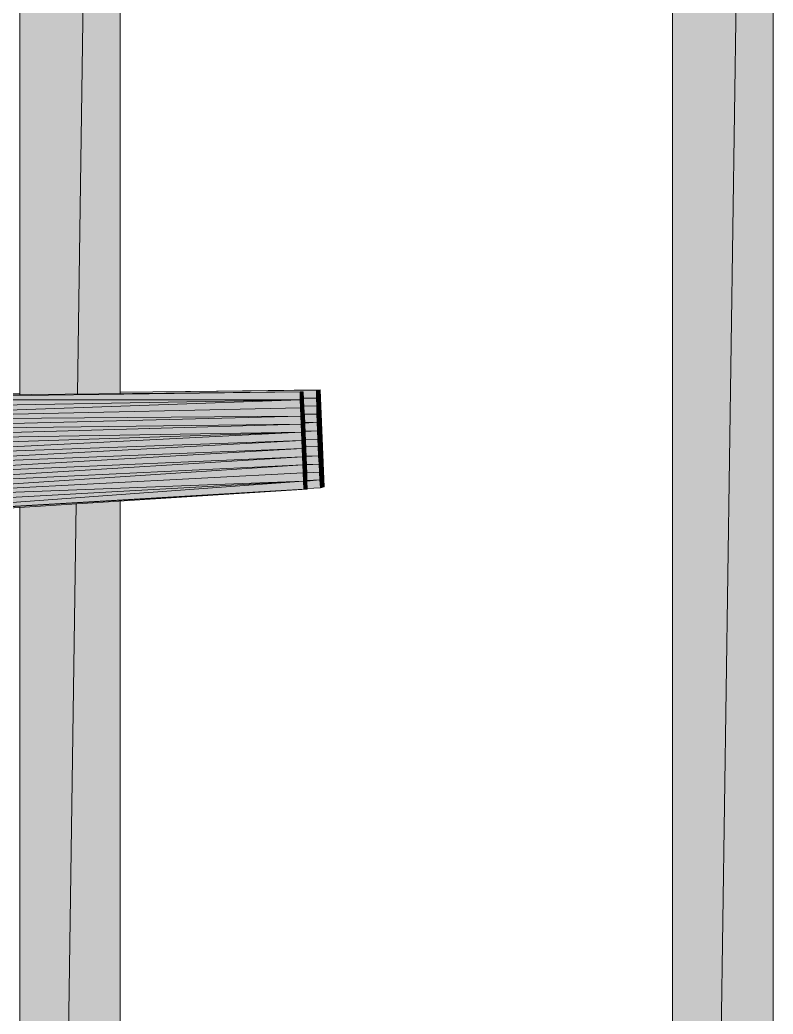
# Model space of a CAD drawing. Header units: millimetres. Extents: x 365175 to 2667127, y -330297 to -162108.
# Drawn here: x 1869247.8 to 1869334.9, y -319068.4 to -318953.4 of the extents above; entities that cross this region are included whole.
import ezdxf

# ---------------------------------------------------------------- set-up
doc = ezdxf.new("R2010")
doc.units = ezdxf.units.MM
doc.header["$MEASUREMENT"] = 0

# ---------------------------------------------------------------- blocks, each defined once
blk = doc.blocks.new('Élément de coupe_149_6', base_point=(1445436.05, -319510.98))
at = {"linetype": 'Continuous', "lineweight": 0, "true_color": 0x000000}
for points in [[(1869247.83, -318649.87), (1869247.83, -318996.72), (1869254.51, -318996.65), (1869259.44, -318649.87)], [(1869254.51, -318996.65), (1869259.44, -318996.61), (1869259.44, -318649.87)], [(1869323.33, -318649.87), (1869323.33, -319466.04), (1869334.95, -318649.87)], [(1869334.95, -319466.04), (1869334.95, -318649.87), (1869323.33, -319466.04)], [(1869280.23, -318996.4), (1869221.81, -318996.98), (1869210.51, -318997.37)], [(1869280.26, -318997.34), (1869280.23, -318996.4), (1869210.51, -318997.37)], [(1869282.13, -318996.24), (1869259.44, -318996.46), (1869259.44, -318996.61), (1869280.23, -318996.4), (1869280.59, -318996.4), (1869280.63, -318997.12), (1869282.15, -318997.13)], [(1869264.54, -318996.41), (1869282.13, -318996.24), (1869282.55, -318996.17)], [(1869280.26, -318997.34), (1869280.64, -318997.29), (1869280.23, -318996.4)], [(1869280.59, -318996.4), (1869280.23, -318996.4), (1869280.64, -318997.29)], [(1869282.55, -318996.17), (1869282.13, -318996.24), (1869282.15, -318997.13)], [(1869282.15, -318997.13), (1869282.6, -318997.1), (1869282.55, -318996.17)], [(1869280.26, -318997.34), (1869210.4, -318998.58), (1869210.31, -318999.78)], [(1869280.29, -318998.27), (1869280.26, -318997.34), (1869210.31, -318999.78)], [(1869280.26, -318997.34), (1869210.51, -318997.37), (1869210.4, -318998.58)], [(1869280.69, -318998.21), (1869280.64, -318997.29), (1869280.26, -318997.34)], [(1869280.29, -318998.27), (1869280.69, -318998.21), (1869280.26, -318997.34)], [(1869280.63, -318997.12), (1869280.64, -318997.15), (1869282.15, -318997.13)], [(1869282.15, -318997.13), (1869280.64, -318997.18), (1869280.64, -318997.29), (1869280.68, -318998.08), (1869282.17, -318998.05)], [(1869280.64, -318997.15), (1869280.64, -318997.18), (1869282.15, -318997.13)], [(1869282.15, -318997.13), (1869282.17, -318998.05), (1869282.6, -318997.1)], [(1869282.17, -318998.05), (1869282.64, -318998.03), (1869282.6, -318997.1)], [(1869280.32, -318999.21), (1869280.29, -318998.27), (1869210.31, -318999.78)], [(1869280.74, -318999.14), (1869280.69, -318998.21), (1869280.29, -318998.27)], [(1869280.32, -318999.21), (1869280.74, -318999.14), (1869280.29, -318998.27)], [(1869282.17, -318998.05), (1869280.68, -318998.08), (1869280.69, -318998.21), (1869280.73, -318998.99), (1869282.19, -318998.99)], [(1869282.64, -318998.03), (1869282.17, -318998.05), (1869282.19, -318998.99)], [(1869282.64, -318998.03), (1869282.19, -318998.99), (1869282.68, -318998.97)], [(1869280.36, -319000.15), (1869280.32, -318999.21), (1869210.26, -319000.99)], [(1869280.32, -318999.21), (1869210.31, -318999.78), (1869210.26, -319000.99)], [(1869280.78, -319000.1), (1869280.74, -318999.14), (1869280.32, -318999.21)], [(1869280.36, -319000.15), (1869280.78, -319000.1), (1869280.32, -318999.21)], [(1869282.19, -318998.99), (1869280.73, -318999.05), (1869280.74, -318999.14), (1869280.78, -318999.98), (1869282.23, -318999.94)], [(1869280.73, -318999.02), (1869280.73, -318999.05), (1869282.19, -318998.99)], [(1869280.73, -318998.99), (1869280.73, -318999.02), (1869282.19, -318998.99)], [(1869282.23, -318999.94), (1869280.78, -319000.02), (1869280.78, -319000.1), (1869280.82, -319000.96), (1869282.26, -319000.91)], [(1869280.78, -318999.98), (1869280.78, -319000.02), (1869282.23, -318999.94)], [(1869282.19, -318998.99), (1869282.23, -318999.94), (1869282.68, -318998.97)], [(1869282.68, -318998.97), (1869282.23, -318999.94), (1869282.72, -318999.91)], [(1869282.23, -318999.94), (1869282.26, -319000.91), (1869282.72, -318999.91)], [(1869282.26, -319000.91), (1869282.76, -319000.85), (1869282.72, -318999.91)], [(1869280.36, -319000.15), (1869210.23, -319002.19), (1869280.4, -319001.09)], [(1869280.36, -319000.15), (1869210.26, -319000.99), (1869210.23, -319002.19)], [(1869210.23, -319003.4), (1869210.26, -319004.61), (1869280.4, -319001.09)], [(1869210.23, -319003.4), (1869280.4, -319001.09), (1869210.23, -319002.19)], [(1869280.43, -319002.03), (1869280.4, -319001.09), (1869210.26, -319004.61)], [(1869280.83, -319001.18), (1869280.78, -319000.1), (1869280.36, -319000.15)], [(1869280.4, -319001.09), (1869280.83, -319001.18), (1869280.36, -319000.15)], [(1869280.43, -319002.03), (1869280.83, -319001.18), (1869280.4, -319001.09)], [(1869280.82, -319000.96), (1869280.82, -319000.99), (1869282.26, -319000.91)], [(1869282.26, -319000.91), (1869280.82, -319000.99), (1869280.83, -319001.18), (1869280.86, -319001.93), (1869282.3, -319001.88)], [(1869282.26, -319000.91), (1869282.8, -319001.79), (1869282.76, -319000.85)], [(1869282.8, -319001.79), (1869282.26, -319000.91), (1869282.3, -319001.88)], [(1869210.26, -319004.61), (1869210.33, -319005.82), (1869280.43, -319002.03)], [(1869280.48, -319002.97), (1869280.43, -319002.03), (1869210.33, -319005.82)], [(1869280.86, -319002.03), (1869280.83, -319001.18), (1869280.43, -319002.03)], [(1869280.48, -319002.97), (1869280.91, -319003), (1869280.43, -319002.03)], [(1869280.91, -319003), (1869280.86, -319002.03), (1869280.43, -319002.03)], [(1869282.3, -319001.88), (1869280.86, -319001.93), (1869280.86, -319002.03), (1869280.9, -319002.76), (1869282.33, -319002.73)], [(1869282.3, -319001.88), (1869282.33, -319002.73), (1869282.8, -319001.79)], [(1869282.33, -319002.73), (1869282.84, -319002.73), (1869282.8, -319001.79)], [(1869210.33, -319005.82), (1869210.42, -319007.02), (1869280.48, -319002.97)], [(1869280.51, -319003.92), (1869280.48, -319002.97), (1869210.42, -319007.02)], [(1869280.51, -319003.92), (1869280.91, -319003), (1869280.48, -319002.97)], [(1869280.94, -319003.97), (1869280.91, -319003), (1869280.51, -319003.92)], [(1869282.33, -319002.73), (1869280.9, -319002.79), (1869280.91, -319003), (1869280.94, -319003.85), (1869282.38, -319003.81)], [(1869280.9, -319002.76), (1869280.9, -319002.79), (1869282.33, -319002.73)], [(1869282.84, -319002.73), (1869282.33, -319002.73), (1869282.87, -319003.68)], [(1869282.33, -319002.73), (1869282.38, -319003.81), (1869282.87, -319003.68)], [(1869210.55, -319008.22), (1869280.51, -319003.92), (1869210.42, -319007.02)], [(1869280.55, -319004.85), (1869280.51, -319003.92), (1869210.55, -319008.22)], [(1869280.55, -319004.85), (1869280.94, -319003.97), (1869280.51, -319003.92)], [(1869280.97, -319004.92), (1869280.94, -319003.97), (1869280.55, -319004.85)], [(1869282.38, -319003.81), (1869280.94, -319003.88), (1869280.94, -319003.97), (1869280.97, -319004.81), (1869282.43, -319004.77)], [(1869280.94, -319003.85), (1869280.94, -319003.88), (1869282.38, -319003.81)], [(1869282.87, -319003.68), (1869282.38, -319003.81), (1869282.91, -319004.62)], [(1869282.91, -319004.62), (1869282.38, -319003.81), (1869282.43, -319004.77)], [(1869210.7, -319009.42), (1869280.55, -319004.85), (1869210.55, -319008.22)], [(1869280.59, -319005.79), (1869280.55, -319004.85), (1869210.7, -319009.42)], [(1869280.59, -319005.79), (1869280.97, -319004.92), (1869280.55, -319004.85)], [(1869281, -319005.86), (1869280.97, -319004.92), (1869280.59, -319005.79)], [(1869280.97, -319004.84), (1869280.97, -319004.87), (1869282.43, -319004.77)], [(1869280.97, -319004.81), (1869280.97, -319004.84), (1869282.43, -319004.77)], [(1869282.43, -319004.77), (1869280.97, -319004.87), (1869280.97, -319004.92), (1869281, -319005.78), (1869282.48, -319005.7)], [(1869282.48, -319005.7), (1869281, -319005.78), (1869281, -319005.86), (1869281.02, -319006.67), (1869282.53, -319006.61)], [(1869282.43, -319004.77), (1869282.94, -319005.55), (1869282.91, -319004.62)], [(1869282.94, -319005.55), (1869282.43, -319004.77), (1869282.48, -319005.7)], [(1869282.48, -319005.7), (1869282.98, -319006.49), (1869282.94, -319005.55)], [(1869282.98, -319006.49), (1869282.48, -319005.7), (1869282.53, -319006.61)], [(1869280.64, -319006.73), (1869280.59, -319005.79), (1869210.7, -319009.42)], [(1869210.88, -319010.62), (1869280.64, -319006.73), (1869210.7, -319009.42)], [(1869211.09, -319011.81), (1869280.64, -319006.73), (1869210.88, -319010.62)], [(1869280.68, -319007.66), (1869280.64, -319006.73), (1869211.09, -319011.81)], [(1869280.64, -319006.73), (1869281, -319005.86), (1869280.59, -319005.79)], [(1869281.02, -319006.77), (1869281, -319005.86), (1869280.64, -319006.73)], [(1869280.68, -319007.66), (1869281.02, -319006.77), (1869280.64, -319006.73)], [(1869281.04, -319007.66), (1869281.02, -319006.77), (1869280.68, -319007.66)], [(1869281.02, -319006.71), (1869281.02, -319006.73), (1869282.53, -319006.61)], [(1869281.02, -319006.67), (1869281.02, -319006.71), (1869282.53, -319006.61)], [(1869282.53, -319006.61), (1869281.02, -319006.73), (1869281.02, -319006.77), (1869281.04, -319007.6), (1869282.58, -319007.5)], [(1869282.53, -319006.61), (1869283.01, -319007.42), (1869282.98, -319006.49)], [(1869283.01, -319007.42), (1869282.53, -319006.61), (1869282.58, -319007.5)], [(1869281.04, -319007.66), (1869280.68, -319007.66), (1869211.09, -319011.81)], [(1869281.04, -319007.66), (1869280.68, -319007.66), (1869211.09, -319011.81)], [(1869222.39, -319011.41), (1869281.04, -319007.66), (1869211.09, -319011.81)], [(1869222.39, -319011.41), (1869281.04, -319007.66), (1869211.09, -319011.81)], [(1869247.83, -319466.04), (1869259.44, -319466.04), (1869259.44, -319009.04), (1869254.33, -319009.37)], [(1869247.83, -319009.78), (1869247.83, -319466.04), (1869254.33, -319009.37)], [(1869253.97, -319034.58), (1869247.83, -319034.1), (1869247.83, -319059.82), (1869250.82, -319059.71), (1869253.68, -319054.96)], [(1869253.68, -319054.96), (1869258.92, -319046.22), (1869259.24, -319044.75), (1869259.44, -319043.62), (1869259.44, -319036.22), (1869259.19, -319035.68), (1869258.87, -319035.25), (1869258.49, -319034.94), (1869253.97, -319034.58)]]:
    blk.add_hatch(color=18, dxfattribs=at).paths.add_polyline_path(points)
at = {"color": 7, "linetype": 'Continuous', "lineweight": 20}
for p, q in [((1869247.83, -318649.87), (1869247.83, -318996.72)), ((1869259.44, -318649.87), (1869254.51, -318996.65)), ((1869259.44, -318996.61), (1869259.44, -318649.87)), ((1869334.95, -318649.87), (1869323.33, -319466.04)), ((1869323.33, -318649.87), (1869323.33, -319466.04)), ((1869334.95, -319466.04), (1869334.95, -318649.87)), ((1869210.51, -318997.37), (1869280.23, -318996.4)), ((1869221.81, -318996.98), (1869280.23, -318996.4)), ((1869259.44, -318996.46), (1869282.13, -318996.24)), ((1869264.54, -318996.41), (1869282.55, -318996.17)), ((1869280.23, -318996.4), (1869280.26, -318997.34)), ((1869280.23, -318996.4), (1869280.59, -318996.4)), ((1869280.23, -318996.4), (1869280.64, -318997.29)), ((1869280.59, -318996.4), (1869280.64, -318997.29)), ((1869282.13, -318996.24), (1869282.55, -318996.17)), ((1869282.13, -318996.24), (1869282.15, -318997.13)), ((1869282.55, -318996.17), (1869282.15, -318997.13)), ((1869282.55, -318996.17), (1869282.6, -318997.1)), ((1869210.31, -318999.78), (1869280.26, -318997.34)), ((1869210.4, -318998.58), (1869280.26, -318997.34)), ((1869280.26, -318997.34), (1869210.51, -318997.37)), ((1869242.02, -318996.64), (1869247.83, -318996.58)), ((1869280.64, -318997.29), (1869280.26, -318997.34)), ((1869280.26, -318997.34), (1869280.69, -318998.21)), ((1869280.26, -318997.34), (1869280.29, -318998.27)), ((1869282.15, -318997.13), (1869280.63, -318997.12)), ((1869280.64, -318997.18), (1869282.15, -318997.13)), ((1869280.64, -318997.15), (1869282.15, -318997.13)), ((1869280.64, -318997.29), (1869280.69, -318998.21)), ((1869282.15, -318997.13), (1869282.6, -318997.1)), ((1869282.15, -318997.13), (1869282.17, -318998.05)), ((1869282.6, -318997.1), (1869282.17, -318998.05)), ((1869282.6, -318997.1), (1869282.64, -318998.03)), ((1869210.31, -318999.78), (1869280.29, -318998.27)), ((1869280.69, -318998.21), (1869280.29, -318998.27)), ((1869280.29, -318998.27), (1869280.74, -318999.14)), ((1869280.29, -318998.27), (1869280.32, -318999.21)), ((1869280.68, -318998.08), (1869282.17, -318998.05)), ((1869280.69, -318998.21), (1869280.74, -318999.14)), ((1869282.17, -318998.05), (1869282.64, -318998.03)), ((1869282.17, -318998.05), (1869282.19, -318998.99)), ((1869282.64, -318998.03), (1869282.19, -318998.99)), ((1869282.64, -318998.03), (1869282.68, -318998.97)), ((1869210.26, -319000.99), (1869280.32, -318999.21)), ((1869280.32, -318999.21), (1869210.31, -318999.78)), ((1869280.74, -318999.14), (1869280.32, -318999.21)), ((1869280.32, -318999.21), (1869280.78, -319000.1)), ((1869280.32, -318999.21), (1869280.36, -319000.15)), ((1869280.73, -318999.05), (1869282.19, -318998.99)), ((1869282.19, -318998.99), (1869280.73, -318998.99)), ((1869280.73, -318999.02), (1869282.19, -318998.99)), ((1869280.74, -318999.14), (1869280.78, -319000.1)), ((1869280.78, -319000.02), (1869282.23, -318999.94)), ((1869282.23, -318999.94), (1869280.78, -318999.98)), ((1869282.19, -318998.99), (1869282.68, -318998.97)), ((1869282.19, -318998.99), (1869282.23, -318999.94)), ((1869282.68, -318998.97), (1869282.23, -318999.94)), ((1869282.23, -318999.94), (1869282.72, -318999.91)), ((1869282.23, -318999.94), (1869282.26, -319000.91)), ((1869282.72, -318999.91), (1869282.26, -319000.91)), ((1869282.68, -318998.97), (1869282.72, -318999.91)), ((1869282.72, -318999.91), (1869282.76, -319000.85)), ((1869210.23, -319002.19), (1869280.36, -319000.15)), ((1869210.23, -319003.4), (1869280.4, -319001.09)), ((1869280.4, -319001.09), (1869210.23, -319002.19)), ((1869280.36, -319000.15), (1869210.26, -319000.99)), ((1869210.26, -319004.61), (1869280.4, -319001.09)), ((1869280.78, -319000.1), (1869280.36, -319000.15)), ((1869280.36, -319000.15), (1869280.83, -319001.18)), ((1869280.36, -319000.15), (1869280.4, -319001.09)), ((1869280.83, -319001.18), (1869280.4, -319001.09)), ((1869280.4, -319001.09), (1869280.43, -319002.03)), ((1869280.78, -319000.1), (1869280.83, -319001.18)), ((1869280.82, -319000.99), (1869282.26, -319000.91)), ((1869280.82, -319000.96), (1869282.26, -319000.91)), ((1869282.76, -319000.85), (1869282.26, -319000.91)), ((1869282.26, -319000.91), (1869282.8, -319001.79)), ((1869282.26, -319000.91), (1869282.3, -319001.88)), ((1869282.76, -319000.85), (1869282.8, -319001.79)), ((1869210.26, -319004.61), (1869280.43, -319002.03)), ((1869210.33, -319005.82), (1869280.43, -319002.03)), ((1869280.83, -319001.18), (1869280.43, -319002.03)), ((1869280.86, -319002.03), (1869280.43, -319002.03)), ((1869280.43, -319002.03), (1869280.91, -319003)), ((1869280.43, -319002.03), (1869280.48, -319002.97)), ((1869280.83, -319001.18), (1869280.86, -319002.03)), ((1869280.86, -319001.93), (1869282.3, -319001.88)), ((1869280.86, -319002.03), (1869280.91, -319003)), ((1869282.3, -319001.88), (1869282.8, -319001.79)), ((1869282.3, -319001.88), (1869282.33, -319002.73)), ((1869282.8, -319001.79), (1869282.33, -319002.73)), ((1869282.8, -319001.79), (1869282.84, -319002.73)), ((1869280.48, -319002.97), (1869210.33, -319005.82)), ((1869210.42, -319007.02), (1869280.48, -319002.97)), ((1869280.91, -319003), (1869280.48, -319002.97)), ((1869280.48, -319002.97), (1869280.51, -319003.92)), ((1869280.91, -319003), (1869280.51, -319003.92)), ((1869280.9, -319002.79), (1869282.33, -319002.73)), ((1869282.33, -319002.73), (1869280.9, -319002.76)), ((1869280.91, -319003), (1869280.94, -319003.97)), ((1869282.33, -319002.73), (1869282.87, -319003.68)), ((1869282.33, -319002.73), (1869282.84, -319002.73)), ((1869282.33, -319002.73), (1869282.38, -319003.81)), ((1869282.84, -319002.73), (1869282.87, -319003.68)), ((1869280.51, -319003.92), (1869210.42, -319007.02)), ((1869210.55, -319008.22), (1869280.51, -319003.92)), ((1869280.51, -319003.92), (1869280.94, -319003.97)), ((1869280.51, -319003.92), (1869280.55, -319004.85)), ((1869280.94, -319003.97), (1869280.55, -319004.85)), ((1869280.94, -319003.88), (1869282.38, -319003.81)), ((1869282.38, -319003.81), (1869280.94, -319003.85)), ((1869280.94, -319003.97), (1869280.97, -319004.92)), ((1869282.87, -319003.68), (1869282.38, -319003.81)), ((1869282.38, -319003.81), (1869282.91, -319004.62)), ((1869282.38, -319003.81), (1869282.43, -319004.77)), ((1869282.87, -319003.68), (1869282.91, -319004.62)), ((1869280.55, -319004.85), (1869210.55, -319008.22)), ((1869210.7, -319009.42), (1869280.55, -319004.85)), ((1869280.55, -319004.85), (1869280.97, -319004.92)), ((1869280.55, -319004.85), (1869280.59, -319005.79)), ((1869280.97, -319004.92), (1869280.59, -319005.79)), ((1869282.43, -319004.77), (1869280.97, -319004.87)), ((1869282.43, -319004.77), (1869280.97, -319004.84)), ((1869282.43, -319004.77), (1869280.97, -319004.81)), ((1869280.97, -319004.92), (1869281, -319005.86)), ((1869282.48, -319005.7), (1869281, -319005.78)), ((1869282.91, -319004.62), (1869282.43, -319004.77)), ((1869282.43, -319004.77), (1869282.94, -319005.55)), ((1869282.43, -319004.77), (1869282.48, -319005.7)), ((1869282.94, -319005.55), (1869282.48, -319005.7)), ((1869282.48, -319005.7), (1869282.53, -319006.61)), ((1869282.48, -319005.7), (1869282.98, -319006.49)), ((1869282.91, -319004.62), (1869282.94, -319005.55)), ((1869282.94, -319005.55), (1869282.98, -319006.49)), ((1869280.59, -319005.79), (1869210.7, -319009.42)), ((1869280.64, -319006.73), (1869210.7, -319009.42)), ((1869280.64, -319006.73), (1869210.88, -319010.62)), ((1869211.09, -319011.81), (1869280.64, -319006.73)), ((1869280.59, -319005.79), (1869281, -319005.86)), ((1869280.59, -319005.79), (1869280.64, -319006.73)), ((1869281, -319005.86), (1869280.64, -319006.73)), ((1869280.64, -319006.73), (1869281.02, -319006.77)), ((1869280.64, -319006.73), (1869280.68, -319007.66)), ((1869281.02, -319006.77), (1869280.68, -319007.66)), ((1869281, -319005.86), (1869281.02, -319006.77)), ((1869282.53, -319006.61), (1869281.02, -319006.73)), ((1869282.53, -319006.61), (1869281.02, -319006.7)), ((1869282.53, -319006.61), (1869281.02, -319006.67)), ((1869281.02, -319006.77), (1869281.04, -319007.66)), ((1869282.98, -319006.49), (1869282.53, -319006.61)), ((1869282.53, -319006.61), (1869282.58, -319007.5)), ((1869282.53, -319006.61), (1869283.01, -319007.42)), ((1869282.98, -319006.49), (1869283.01, -319007.42)), ((1869281.04, -319007.66), (1869211.09, -319011.81)), ((1869280.68, -319007.66), (1869211.09, -319011.81)), ((1869281.04, -319007.66), (1869222.39, -319011.41)), ((1869280.68, -319007.66), (1869281.04, -319007.66)), ((1869282.58, -319007.5), (1869281.04, -319007.6)), ((1869283.01, -319007.42), (1869282.58, -319007.5)), ((1869259.44, -319466.04), (1869259.44, -319009.04)), ((1869254.33, -319009.37), (1869247.83, -319466.04)), ((1869247.83, -319009.78), (1869247.83, -319466.04))]:
    blk.add_line(p, q, dxfattribs=at)

msp = doc.modelspace()

# ---------------------------------------------------------------- block references
at = {"lineweight": 0}
msp.add_blockref('Élément de coupe_149_6', (1445436.05, -319510.981), dxfattribs=at)

doc.saveas('drawing.dxf')
